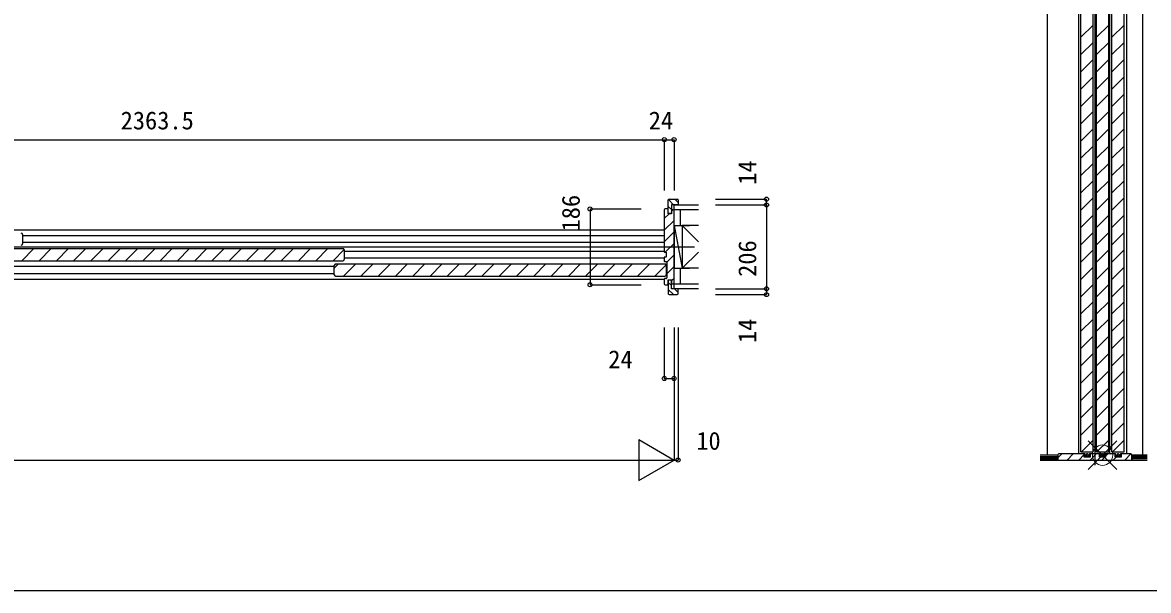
# Model space of a CAD drawing. Units: millimetres, scale not verified. Extents: x -14341 to 14340, y -10000 to 10000.
# Drawn here: x -827 to 1936, y -10000 to -8606 of the extents above; entities that cross this region are included whole.
import ezdxf
from ezdxf.enums import TextEntityAlignment as Align

# ---------------------------------------------------------------- set-up
doc = ezdxf.new("R2010")
doc.units = ezdxf.units.MM
doc.header["$LTSCALE"] = 50
for name, color, linetype in [('0-2_YKK_B1', 4, 'Continuous'), ('0-3_YKK_C1', 4, 'Continuous'), ('0-4_YKK_F1', 7, 'Continuous'), ('0-6_YKK_N1', 2, 'Continuous'), ('0-7_YKK_Z1', 7, 'Continuous')]:
    doc.layers.add(name, color=color, linetype=linetype)
doc.layers.add('0-5_YKK_IN', color=1, linetype='Continuous', lineweight=18)
doc.styles.add('ＭＳ ゴシック', font='')
doc.styles.get('ＭＳ ゴシック').set_extended_font_data('MS Gothic')

msp = doc.modelspace()

# ---------------------------------------------------------------- linework, layer by layer
at = {"layer": '0-2_YKK_B1'}
for p, q in [((757.82, -9074.7), (757.82, -9041.7)), ((757.82, -9057.67), (765.32, -9065.17)), ((758, -9040.88), (770.82, -9053.7)), ((759.82, -9039.7), (779.82, -9039.7)), ((773.79, -9039.7), (781.82, -9047.73)), ((747.82, -9087.46), (759.59, -9075.7)), ((757.82, -9074.65), (757.88, -9074.7)), ((765.52, -9069.76), (769.09, -9066.2)), ((747.82, -9115.75), (771.82, -9091.75)), ((-826.68, -9126), (-826.68, -9149.4)), ((747.82, -9144.03), (771.82, -9120.03)), ((-847.88, -9160.7), (-40.48, -9160.7)), ((-828.52, -9190.7), (-798.52, -9160.7)), ((-786.1, -9190.7), (-756.1, -9160.7)), ((-743.67, -9190.7), (-713.67, -9160.7)), ((-701.24, -9190.7), (-671.24, -9160.7)), ((-658.82, -9190.7), (-628.82, -9160.7)), ((-616.39, -9190.7), (-586.39, -9160.7)), ((-573.96, -9190.7), (-543.96, -9160.7)), ((-531.54, -9190.7), (-501.54, -9160.7)), ((-489.11, -9190.7), (-459.11, -9160.7)), ((-446.69, -9190.7), (-416.69, -9160.7)), ((-404.26, -9190.7), (-374.26, -9160.7)), ((-361.83, -9190.7), (-331.83, -9160.7)), ((-319.41, -9190.7), (-289.41, -9160.7)), ((-276.98, -9190.7), (-246.98, -9160.7)), ((-234.55, -9190.7), (-204.55, -9160.7)), ((-192.13, -9190.7), (-162.13, -9160.7)), ((-149.7, -9190.7), (-119.7, -9160.7)), ((-107.27, -9190.7), (-77.27, -9160.7)), ((-64.85, -9190.7), (-37.29, -9163.14)), ((-37.18, -9164), (-37.18, -9187.4)), ((750.44, -9169.7), (771.82, -9148.31)), ((-847.88, -9190.7), (-40.48, -9190.7)), ((-61.68, -9208.93), (-51.45, -9198.7)), ((-58.38, -9198.7), (749.02, -9198.7)), ((-39.02, -9228.7), (-9.02, -9198.7)), ((3.4, -9228.7), (33.4, -9198.7)), ((45.83, -9228.7), (75.83, -9198.7)), ((88.26, -9228.7), (118.26, -9198.7)), ((130.68, -9228.7), (160.68, -9198.7)), ((173.11, -9228.7), (203.11, -9198.7)), ((215.54, -9228.7), (245.54, -9198.7)), ((257.96, -9228.7), (287.96, -9198.7)), ((300.39, -9228.7), (330.39, -9198.7)), ((342.81, -9228.7), (372.81, -9198.7)), ((385.24, -9228.7), (415.24, -9198.7)), ((427.67, -9228.7), (457.67, -9198.7)), ((470.09, -9228.7), (500.09, -9198.7)), ((512.52, -9228.7), (542.52, -9198.7)), ((554.95, -9228.7), (584.95, -9198.7)), ((597.37, -9228.7), (627.37, -9198.7)), ((639.8, -9228.7), (669.8, -9198.7)), ((682.23, -9228.7), (712.23, -9198.7)), ((748.82, -9192.7), (751.82, -9192.7)), ((753.82, -9194.6), (771.82, -9176.6)), ((753.82, -9194.7), (753.82, -9232.7)), ((-61.68, -9225.4), (-61.68, -9202)), ((724.65, -9228.7), (752.21, -9201.14)), ((752.32, -9202), (752.32, -9225.4)), ((753.82, -9222.88), (771.82, -9204.88)), ((-58.38, -9228.7), (749.02, -9228.7)), ((747.82, -9235.7), (747.82, -9247.7)), ((751.82, -9234.7), (748.82, -9234.7)), ((755.29, -9249.7), (757.82, -9247.17)), ((757.82, -9238.7), (757.82, -9271.7)), ((757.82, -9244.35), (765.32, -9251.85)), ((765.52, -9239.47), (771.82, -9233.17)), ((757.82, -9261.32), (770.2, -9273.7)), ((759.82, -9273.7), (779.82, -9273.7)), ((773.17, -9259.7), (781.82, -9268.35))]:
    msp.add_line(p, q, dxfattribs=at)
for points in [[(781.82, -9041.7), (781.82, -9053.7), (765.32, -9053.7), (765.32, -9074.7), (757.82, -9074.7)], [(747.82, -9065.7), (747.82, -9169.2), (748.32, -9169.7), (752.82, -9169.7), (752.82, -9170.7), (752.82, -9180.7), (752.82, -9181.7), (748.32, -9181.7), (747.82, -9182.2), (747.82, -9191.7)], [(771.82, -9247.2), (771.82, -9066.2), (766.52, -9066.2), (765.52, -9067.2), (765.52, -9075.7), (757.82, -9075.7), (757.82, -9070.7), (757.82, -9063.7), (749.82, -9063.7)], [(749.82, -9249.7), (757.82, -9249.7), (757.82, -9242.7), (757.82, -9237.7), (765.52, -9237.7), (765.52, -9246.2), (766.52, -9247.2), (771.82, -9247.2)], [(781.82, -9271.7), (781.82, -9259.7), (765.32, -9259.7), (765.32, -9238.7), (757.82, -9238.7)]]:
    msp.add_lwpolyline(points, dxfattribs=at)
for centre, radius, start, end in [((759.82, -9041.7), 2, 90.00001, 179.99999), ((779.82, -9041.7), 2, 0.00001, 89.99999), ((749.82, -9065.7), 2, 90.00001, 179.99999), ((-829.98, -9126), 3.3, 0, 90), ((-829.98, -9149.4), 3.3, 270, 0), ((-40.48, -9164), 3.3, 0, 90), ((-58.38, -9202), 3.3, 90, 180), ((-40.48, -9187.4), 3.3, 270, 0), ((748.82, -9191.7), 1, 180.00001, 269.99999), ((749.02, -9202), 3.3, 0, 90), ((751.82, -9194.7), 2, 0.00001, 89.99999), ((-58.38, -9225.4), 3.3, 180, 270), ((749.02, -9225.4), 3.3, 270, 0), ((748.82, -9235.7), 1, 90.00001, 179.99999), ((749.82, -9247.7), 2, 180.00001, 269.99999), ((751.82, -9232.7), 2, 270.00001, 359.99999), ((759.82, -9271.7), 2, 180.00001, 269.99999), ((779.82, -9271.7), 2, 270.00001, 359.99999)]:
    msp.add_arc(centre, radius, start, end, dxfattribs=at)
at = {"layer": '0-3_YKK_C1'}
for p, q in [((1764.31, -7674.08), (1764.31, -9664.7)), ((1840.31, -7674.08), (1840.31, -9664.7)), ((1882.31, -7674.08), (1882.31, -9664.7)), ((1770.31, -9659.7), (1770.31, -7684.7)), ((1800.31, -9659.7), (1800.31, -7684.7)), ((1800.31, -9659.7), (1800.31, -7684.7)), ((1808.31, -9659.7), (1808.31, -7684.7)), ((1838.31, -9659.7), (1838.31, -7684.7)), ((1838.31, -9659.7), (1838.31, -7684.7)), ((1846.31, -9659.7), (1846.31, -7684.7)), ((1876.31, -9659.7), (1876.31, -7684.7)), ((1770.31, -8642.5), (1800.31, -8612.5)), ((1808.31, -8642.5), (1838.31, -8612.5)), ((1846.31, -8642.5), (1876.31, -8612.5)), ((1770.31, -8684.92), (1800.31, -8654.92)), ((1808.31, -8684.92), (1838.31, -8654.92)), ((1846.31, -8684.92), (1876.31, -8654.92)), ((1770.31, -8727.35), (1800.31, -8697.35)), ((1808.31, -8727.35), (1838.31, -8697.35)), ((1846.31, -8727.35), (1876.31, -8697.35)), ((1770.31, -8769.78), (1800.31, -8739.78)), ((1808.31, -8769.78), (1838.31, -8739.78)), ((1846.31, -8769.78), (1876.31, -8739.78)), ((1770.31, -8812.2), (1800.31, -8782.2)), ((1808.31, -8812.2), (1838.31, -8782.2)), ((1846.31, -8812.2), (1876.31, -8782.2)), ((1770.31, -8854.63), (1800.31, -8824.63)), ((1808.31, -8854.63), (1838.31, -8824.63)), ((1846.31, -8854.63), (1876.31, -8824.63)), ((1770.31, -8897.05), (1800.31, -8867.05)), ((1808.31, -8897.05), (1838.31, -8867.05)), ((1846.31, -8897.05), (1876.31, -8867.05)), ((1770.31, -8939.48), (1800.31, -8909.48)), ((1808.31, -8939.48), (1838.31, -8909.48)), ((1846.31, -8939.48), (1876.31, -8909.48)), ((1770.31, -8981.91), (1800.31, -8951.91)), ((1808.31, -8981.91), (1838.31, -8951.91)), ((1846.31, -8981.91), (1876.31, -8951.91)), ((1770.31, -9024.33), (1800.31, -8994.33)), ((1808.31, -9024.33), (1838.31, -8994.33)), ((1846.31, -9024.33), (1876.31, -8994.33)), ((1770.31, -9066.76), (1800.31, -9036.76)), ((1808.31, -9066.76), (1838.31, -9036.76)), ((1846.31, -9066.76), (1876.31, -9036.76)), ((1770.31, -9109.19), (1800.31, -9079.19)), ((1808.31, -9109.19), (1838.31, -9079.19)), ((1846.31, -9109.19), (1876.31, -9079.19)), ((-2426.17, -9115.2), (747.82, -9115.2)), ((-826.68, -9129.2), (747.82, -9129.2)), ((1770.31, -9151.61), (1800.31, -9121.61)), ((1808.31, -9151.61), (1838.31, -9121.61)), ((1846.31, -9151.61), (1876.31, -9121.61)), ((747.82, -9146.2), (-826.68, -9146.2)), ((-37.18, -9167.2), (747.82, -9167.2)), ((1770.31, -9194.04), (1800.31, -9164.04)), ((1808.31, -9194.04), (1838.31, -9164.04)), ((1846.31, -9194.04), (1876.31, -9164.04)), ((747.82, -9184.2), (-37.18, -9184.2)), ((-61.68, -9205.2), (-2426.17, -9205.2)), ((-2426.17, -9222.2), (-61.68, -9222.2)), ((1770.31, -9236.47), (1800.31, -9206.47)), ((1808.31, -9236.47), (1838.31, -9206.47)), ((1846.31, -9236.47), (1876.31, -9206.47)), ((-2426.17, -9236.2), (747.82, -9236.2)), ((1770.31, -9278.89), (1800.31, -9248.89)), ((1808.31, -9278.89), (1838.31, -9248.89)), ((1846.31, -9278.89), (1876.31, -9248.89)), ((1770.31, -9321.32), (1800.31, -9291.32)), ((1808.31, -9321.32), (1838.31, -9291.32)), ((1846.31, -9321.32), (1876.31, -9291.32)), ((1770.31, -9363.74), (1800.31, -9333.74)), ((1808.31, -9363.74), (1838.31, -9333.74)), ((1846.31, -9363.74), (1876.31, -9333.74)), ((1770.31, -9406.17), (1800.31, -9376.17)), ((1808.31, -9406.17), (1838.31, -9376.17)), ((1846.31, -9406.17), (1876.31, -9376.17)), ((1770.31, -9448.6), (1800.31, -9418.6)), ((1808.31, -9448.6), (1838.31, -9418.6)), ((1846.31, -9448.6), (1876.31, -9418.6)), ((1770.31, -9491.02), (1800.31, -9461.02)), ((1808.31, -9491.02), (1838.31, -9461.02)), ((1846.31, -9491.02), (1876.31, -9461.02)), ((1770.31, -9533.45), (1800.31, -9503.45)), ((1808.31, -9533.45), (1838.31, -9503.45)), ((1846.31, -9533.45), (1876.31, -9503.45)), ((1770.31, -9575.88), (1800.31, -9545.88)), ((1808.31, -9575.88), (1838.31, -9545.88)), ((1846.31, -9575.88), (1876.31, -9545.88)), ((1770.31, -9618.3), (1800.31, -9588.3)), ((1808.31, -9618.3), (1838.31, -9588.3)), ((1846.31, -9618.3), (1876.31, -9588.3)), ((1771.34, -9659.7), (1800.31, -9630.73)), ((1809.34, -9659.7), (1838.31, -9630.73)), ((1847.34, -9659.7), (1876.31, -9630.73)), ((1713.81, -9674.02), (1723.13, -9664.7)), ((1713.81, -9667.7), (1713.81, -9679.7)), ((1736.41, -9679.7), (1751.41, -9664.7)), ((1764.7, -9679.7), (1778.11, -9666.28)), ((1770.31, -9659.7), (1800.31, -9659.7)), ((1779.41, -9669), (1791.21, -9669)), ((1792.98, -9679.7), (1807.98, -9664.7)), ((1808.31, -9659.7), (1838.31, -9659.7)), ((1817.41, -9669), (1829.21, -9669)), ((1830.51, -9670.45), (1836.27, -9664.7)), ((1846.31, -9659.7), (1876.31, -9659.7)), ((1855.41, -9669), (1867.21, -9669)), ((1877.83, -9679.7), (1892.83, -9664.7)), ((1894.81, -9667.7), (1894.81, -9679.7)), ((1894.81, -9667.7), (1894.81, -9679.7)), ((1821.27, -9679.7), (1828.47, -9672.5)), ((1849.55, -9679.7), (1856.75, -9672.5)), ((1894.8, -9679.7), (1894.81, -9679.69))]:
    msp.add_line(p, q, dxfattribs=at)
for points in [[(1692.31, -7624.7), (1687.31, -7624.7), (1687.31, -9667.7)], [(1916.31, -7624.7), (1921.31, -7624.7), (1921.31, -9667.7)], [(1713.81, -9666.7), (1713.81, -9679.7), (1720.81, -9679.7)], [(1892.81, -9664.7), (1869.01, -9664.7), (1868.51, -9665.2), (1868.51, -9671.4), (1868.51, -9672.5), (1854.11, -9672.5), (1854.11, -9671.4), (1854.11, -9665.2), (1853.61, -9664.7), (1831.01, -9664.7), (1830.51, -9665.2), (1830.51, -9671.4), (1830.51, -9672.5), (1816.11, -9672.5), (1816.11, -9671.4), (1816.11, -9665.2), (1815.61, -9664.7), (1793.01, -9664.7), (1792.51, -9665.2), (1792.51, -9671.4), (1792.51, -9672.5), (1778.11, -9672.5), (1778.11, -9671.4), (1778.11, -9665.2), (1777.61, -9664.7), (1715.81, -9664.7)], [(1720.81, -9679.7), (1887.81, -9679.7), (1894.81, -9679.7), (1894.81, -9666.7)], [(1776.78, -9663.5), (1779.41, -9663.5), (1779.41, -9672.5)], [(1779.41, -9667.5), (1783.61, -9667.5), (1783.61, -9665.7)], [(1787.01, -9665.7), (1787.01, -9667.5), (1791.21, -9667.5)], [(1791.21, -9672.5), (1791.21, -9663.5), (1793.84, -9663.5)], [(1814.78, -9663.5), (1817.41, -9663.5), (1817.41, -9672.5)], [(1817.41, -9667.5), (1821.61, -9667.5), (1821.61, -9665.7)], [(1825.01, -9665.7), (1825.01, -9667.5), (1829.21, -9667.5)], [(1829.21, -9672.5), (1829.21, -9663.5), (1831.84, -9663.5)], [(1852.78, -9663.5), (1855.41, -9663.5), (1855.41, -9672.5)], [(1855.41, -9667.5), (1859.61, -9667.5), (1859.61, -9665.7)], [(1863.01, -9665.7), (1863.01, -9667.5), (1867.21, -9667.5)], [(1867.21, -9672.5), (1867.21, -9663.5), (1869.84, -9663.5)]]:
    msp.add_lwpolyline(points, dxfattribs=at)
for centre, radius, start, end in [((1715.81, -9666.7), 2, 90.00001, 179.99999), ((1785.31, -9665.7), 1.7, 359.99999, 180.00001), ((1823.31, -9665.7), 1.7, 359.99999, 180.00001), ((1861.31, -9665.7), 1.7, 359.99999, 180.00001), ((1892.81, -9666.7), 2, 0.00001, 89.99999)]:
    msp.add_arc(centre, radius, start, end, dxfattribs=at)
at = {"layer": '0-4_YKK_F1'}
msp.add_line((-14341, -9999.7), (14340.02, -9999.7), dxfattribs=at)
at = {"layer": '0-5_YKK_IN'}
for p, q in [((1787.96, -9703.06), (1858.67, -9632.34)), ((1787.96, -9632.34), (1858.67, -9703.06))]:
    msp.add_line(p, q, dxfattribs=at)
msp.add_circle((1823.31, -9667.7), 25, dxfattribs=at)
at = {"layer": '0-6_YKK_N1'}
for p, q in [((-1615.68, -8893.7), (747.82, -8893.7)), ((747.82, -8893.7), (771.82, -8893.7)), ((747.82, -8893.7), (747.82, -9018.7)), ((771.82, -8893.7), (771.82, -9018.7)), ((873.73, -9039.7), (998.73, -9039.7)), ((873.73, -9053.7), (998.73, -9053.7)), ((998.73, -9053.7), (998.73, -9039.7)), ((998.73, -9053.7), (998.73, -9259.7)), ((565.82, -9063.7), (690.82, -9063.7)), ((565.82, -9063.7), (565.82, -9249.7)), ((565.82, -9249.7), (690.82, -9249.7)), ((873.73, -9259.7), (998.73, -9259.7)), ((873.73, -9273.7), (998.73, -9273.7)), ((998.73, -9259.7), (998.73, -9273.7)), ((771.82, -9354.7), (771.82, -9679.7)), ((781.82, -9354.7), (781.82, -9679.7)), ((685.21, -9629.7), (685.21, -9729.7)), ((685.21, -9629.7), (771.82, -9679.7)), ((-2450.18, -9679.7), (771.82, -9679.7)), ((685.21, -9729.7), (771.82, -9679.7)), ((771.82, -9679.7), (781.82, -9679.7))]:
    msp.add_line(p, q, dxfattribs=at)
msp.add_lwpolyline([(747.82, -9354.7), (747.82, -9479.7), (771.82, -9479.7)], dxfattribs=at)
for centre in [(747.82, -8893.7), (771.82, -8893.7), (565.82, -9063.7), (998.73, -9039.7), (998.73, -9053.7), (565.82, -9249.7), (998.73, -9259.7), (998.73, -9273.7), (747.82, -9479.7), (771.82, -9479.7), (781.82, -9679.7)]:
    msp.add_circle(centre, 5, dxfattribs=at)
at = {"layer": '0-7_YKK_Z1'}
for p, q in [((1804.31, -7578.71), (1804.31, -9692.23)), ((771.82, -9053.7), (831.73, -9053.7)), ((786.82, -9066.2), (786.82, -9104.2)), ((771.82, -9104.2), (809.52, -9104.2)), ((771.82, -9104.2), (771.82, -9209.2)), ((771.82, -9104.2), (791.82, -9104.2)), ((771.82, -9104.2), (791.82, -9209.2)), ((791.82, -9104.2), (791.82, -9209.2)), ((791.82, -9104.2), (791.82, -9209.2)), ((831.73, -9144.1), (791.82, -9104.2)), ((791.82, -9104.2), (791.82, -9209.2)), ((831.73, -9104.2), (791.82, -9104.2)), ((-2506.82, -9156.7), (821.87, -9156.7)), ((831.73, -9169.3), (791.82, -9209.2)), ((771.82, -9209.2), (809.52, -9209.2)), ((771.82, -9209.2), (791.82, -9209.2)), ((786.82, -9209.2), (786.82, -9247.2)), ((831.73, -9209.2), (791.82, -9209.2)), ((771.82, -9247.2), (831.73, -9247.2)), ((1713.81, -9667.7), (1669.97, -9667.7)), ((1932.49, -9667.7), (1894.81, -9667.7)), ((1669.97, -9670.7), (1713.81, -9670.7)), ((1669.97, -9673.7), (1713.81, -9673.7)), ((1669.97, -9676.7), (1713.81, -9676.7)), ((1669.97, -9679.7), (1932.49, -9679.7)), ((1932.49, -9670.7), (1894.81, -9670.7)), ((1932.49, -9673.7), (1894.81, -9673.7)), ((1932.49, -9676.7), (1894.81, -9676.7))]:
    msp.add_line(p, q, dxfattribs=at)
for points in [[(831.73, -9066.2), (771.82, -9066.2), (771.82, -9053.7)], [(831.73, -9259.7), (771.82, -9259.7), (771.82, -9247.2)]]:
    msp.add_lwpolyline(points, dxfattribs=at)

# ---------------------------------------------------------------- texts
at = {"layer": '0-6_YKK_N1', "style": 'ＭＳ ゴシック'}
for s, p in [('2363.5', (-585.93, -8881.7)), ('24', (709.82, -8881.7)), ('24', (610.53, -9467.7)), ('10', (826.43, -9667.7))]:
    msp.add_text(s, height=43.99, dxfattribs=at).set_placement(p, align=Align.BOTTOM_LEFT)
for s, p in [('14', (986.73, -9004.3)), ('186', (553.82, -9118.86)), ('206', (986.73, -9230.38)), ('14', (986.73, -9392.7))]:
    msp.add_text(s, height=43.99, rotation=90, dxfattribs=at).set_placement(p, align=Align.BOTTOM_LEFT)

doc.saveas('drawing.dxf')
